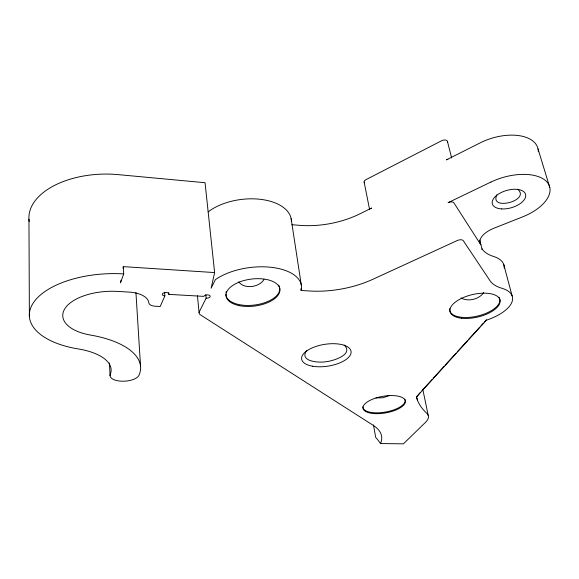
<?xml version="1.0" encoding="UTF-8"?>
<svg xmlns="http://www.w3.org/2000/svg" width="579" height="579" viewBox="0 0 579 579"><rect width="100%" height="100%" fill="white"/><g stroke="black" fill="none" stroke-linecap="round" stroke-linejoin="round"><path stroke-width="0.87" d="M120.96 280.222L120.519 282.769L123.718 273.903L123.313 266.637L214.621 272.579L211.103 288.219L215.374 279.664A48.962 24.535 -7.2 0 1 272.231 267.433A48.962 24.535 -7.2 0 1 301.131 290.477L309.794 291.005A74.112 38.742 -10.1 0 0 372.833 279.302L457.345 240.488A4.27 2.142 -13.9 0 1 463.28 240.683L490.044 280.757A49.939 23.117 -15.3 0 0 501.855 288.255A38.301 17.225 -13.1 0 1 486.389 320.201L416.381 397.078L417.618 400.654A208.064 78.882 -14.8 0 0 426.665 413.16A30.817 11.58 -10 0 1 425.579 422.279L403.425 443.832L380.49 443.557L379.274 441.784A169.365 60.064 7 0 0 375.684 437.377L373.484 424.928M123.016 268.338L123.313 266.637M416.381 397.078L420.209 392.569M263.988 279.505C259.378 287.365 244.273 289.5 238.729 281.85M164.581 292.25L164.863 295.847L160.224 306.501L155.252 306.24A8.193 4.082 -4.2 0 1 148.81 302.774A24.759 12.282 -3.1 0 0 128.929 292.077L117.399 291.411A45.98 22.429 -2.8 0 0 64.776 308.817A45.98 22.429 -2.8 0 0 90.628 335.082A85.193 37.469 -1.9 0 1 138.967 375.279A14.634 6.427 -3.7 0 1 121.908 381.206A14.634 6.427 -3.7 0 1 110.278 374.36A54.86 24.094 -2 0 0 78.194 348.92A78.766 38.467 -2.8 0 1 32.742 303.772A78.766 38.467 -2.8 0 1 123.718 273.903M483.689 292.59C479.159 299.365 468.085 301.992 461.007 297.961M205.762 294.646L206.117 298.199L199.321 311.799A7.94 3.879 -5.7 0 0 200.464 314.882L373.202 425.341A83.6 30.752 -7.9 0 1 380.49 443.557M496.876 194.812C489.002 211.306 530.523 200.833 517.973 189.442M306.718 350.483C298.547 361.701 319.796 363.084 326.259 361.658C332.997 361.035 354.203 354.5 344.165 345.004M422.033 390.564L432.368 379.216M433.584 377.877L443.912 366.529M445.128 365.19L456.064 353.176M457.28 351.837L467.615 340.488M468.831 339.149L479.767 327.135M480.983 325.796L483.414 323.125M484.63 321.794L486.454 319.789M389.732 395.363L383.088 397.744L375.923 397.925M164.863 295.847A3.308 1.672 -4.4 0 1 162.366 293.994A3.308 1.672 -4.4 0 1 166.318 292.504A3.308 1.672 -4.4 0 1 168.807 294.364L203.794 296.376A3.257 1.636 -5.7 0 1 207.752 294.906A3.257 1.636 -5.7 0 1 210.076 296.73A3.257 1.636 -5.7 0 1 206.117 298.199M291.917 224.703L299.459 225.325A71.304 41.312 -10.5 0 0 360.181 213.709L371.566 208.042A3.923 2.15 -12 0 0 370.524 208.729M538.021 148.897L549.804 187.487M503.723 264.429L512.118 295.891M416.562 396.579L417.618 400.654M479.701 239.988L482.162 249.563A3.915 1.925 -14.3 0 0 481.996 248.905A49.041 23.971 -15.8 0 0 493.511 256.439A37.649 17.898 -13.5 0 1 504.208 268.041M447.473 141.508L451.649 158.002M422.771 389.189L428.236 415.498M364.126 182.03L369.583 209.46M291.136 218.645L301.275 284.868M300.863 288.697L301.131 290.477M214.621 272.579L205.046 182.718L118.116 174.619A74.705 42.231 -1.6 0 0 29.196 221.482M197.461 295.76L199.082 312.638M168.663 292.561L168.807 294.364M135.935 292.525L140.545 366.174M109.46 362.982L110.046 375.633M28.95 219.173L29.384 316.358M538.311 151.756A41.239 22.653 -17 0 0 480.23 142.847L446.416 159.862A4.111 2.323 -15.4 0 1 447.9 159.319M447.357 142.463A4.067 2.359 -15.8 0 0 446.004 140.169A4.067 2.359 -15.8 0 0 441.639 140.733L365.892 179.685A3.858 2.207 -12.2 0 0 364.495 182.769M498.997 297.259A25.642 11.551 -13.1 0 1 477.212 316.134A25.642 11.551 -13.1 0 1 449.745 308.564M208.158 211.885A47.196 26.258 -7.1 0 1 260.376 199.314A47.196 26.258 -7.1 0 1 291.411 221.619M404.815 399.083A21.452 8.417 -9.9 0 1 386.034 411.951A21.452 8.417 -9.9 0 1 362.838 406.842M279.671 287.749A27.119 13.607 -7.2 0 1 254.188 305.075A27.119 13.607 -7.2 0 1 225.868 294.19M225.984 292.779A27.119 13.607 -7.2 0 1 226.382 291.353M278.608 285.107A27.119 13.607 -7.2 0 1 279.512 287.068M490.905 182.059L448.095 202.643A4.183 2.229 -14.5 0 1 453.922 202.896L480.787 244.722A22.487 11.088 -15.1 0 1 494.111 228.155L522.316 217.002A42.166 21.864 -16.2 0 0 546.909 181.922A42.166 21.864 -16.2 0 0 490.905 182.059M501.588 208.918A17.276 8.953 -16.2 0 0 525.696 194.985A17.276 8.953 -16.2 0 0 499.59 193.393A17.276 8.953 -16.2 0 0 501.588 208.918M461.608 318.247A25.657 11.537 -13.1 0 0 500.126 301.666A25.657 11.537 -13.1 0 0 463.345 297.534A25.657 11.537 -13.1 0 0 461.608 318.247M239.236 305.632A27.133 13.592 -7.2 0 0 279.932 290.173A27.133 13.592 -7.2 0 0 239.706 281.915A27.133 13.592 -7.2 0 0 239.236 305.632M374.309 413.609A21.466 8.403 -9.9 0 0 405.365 401.196A21.466 8.403 -9.9 0 0 372.89 399.083A21.466 8.403 -9.9 0 0 374.309 413.609M312.37 366.181A25.013 11.023 -8.9 0 0 351.048 352.966A25.013 11.023 -8.9 0 0 315.649 346.546A25.013 11.023 -8.9 0 0 312.37 366.181"/></g></svg>
